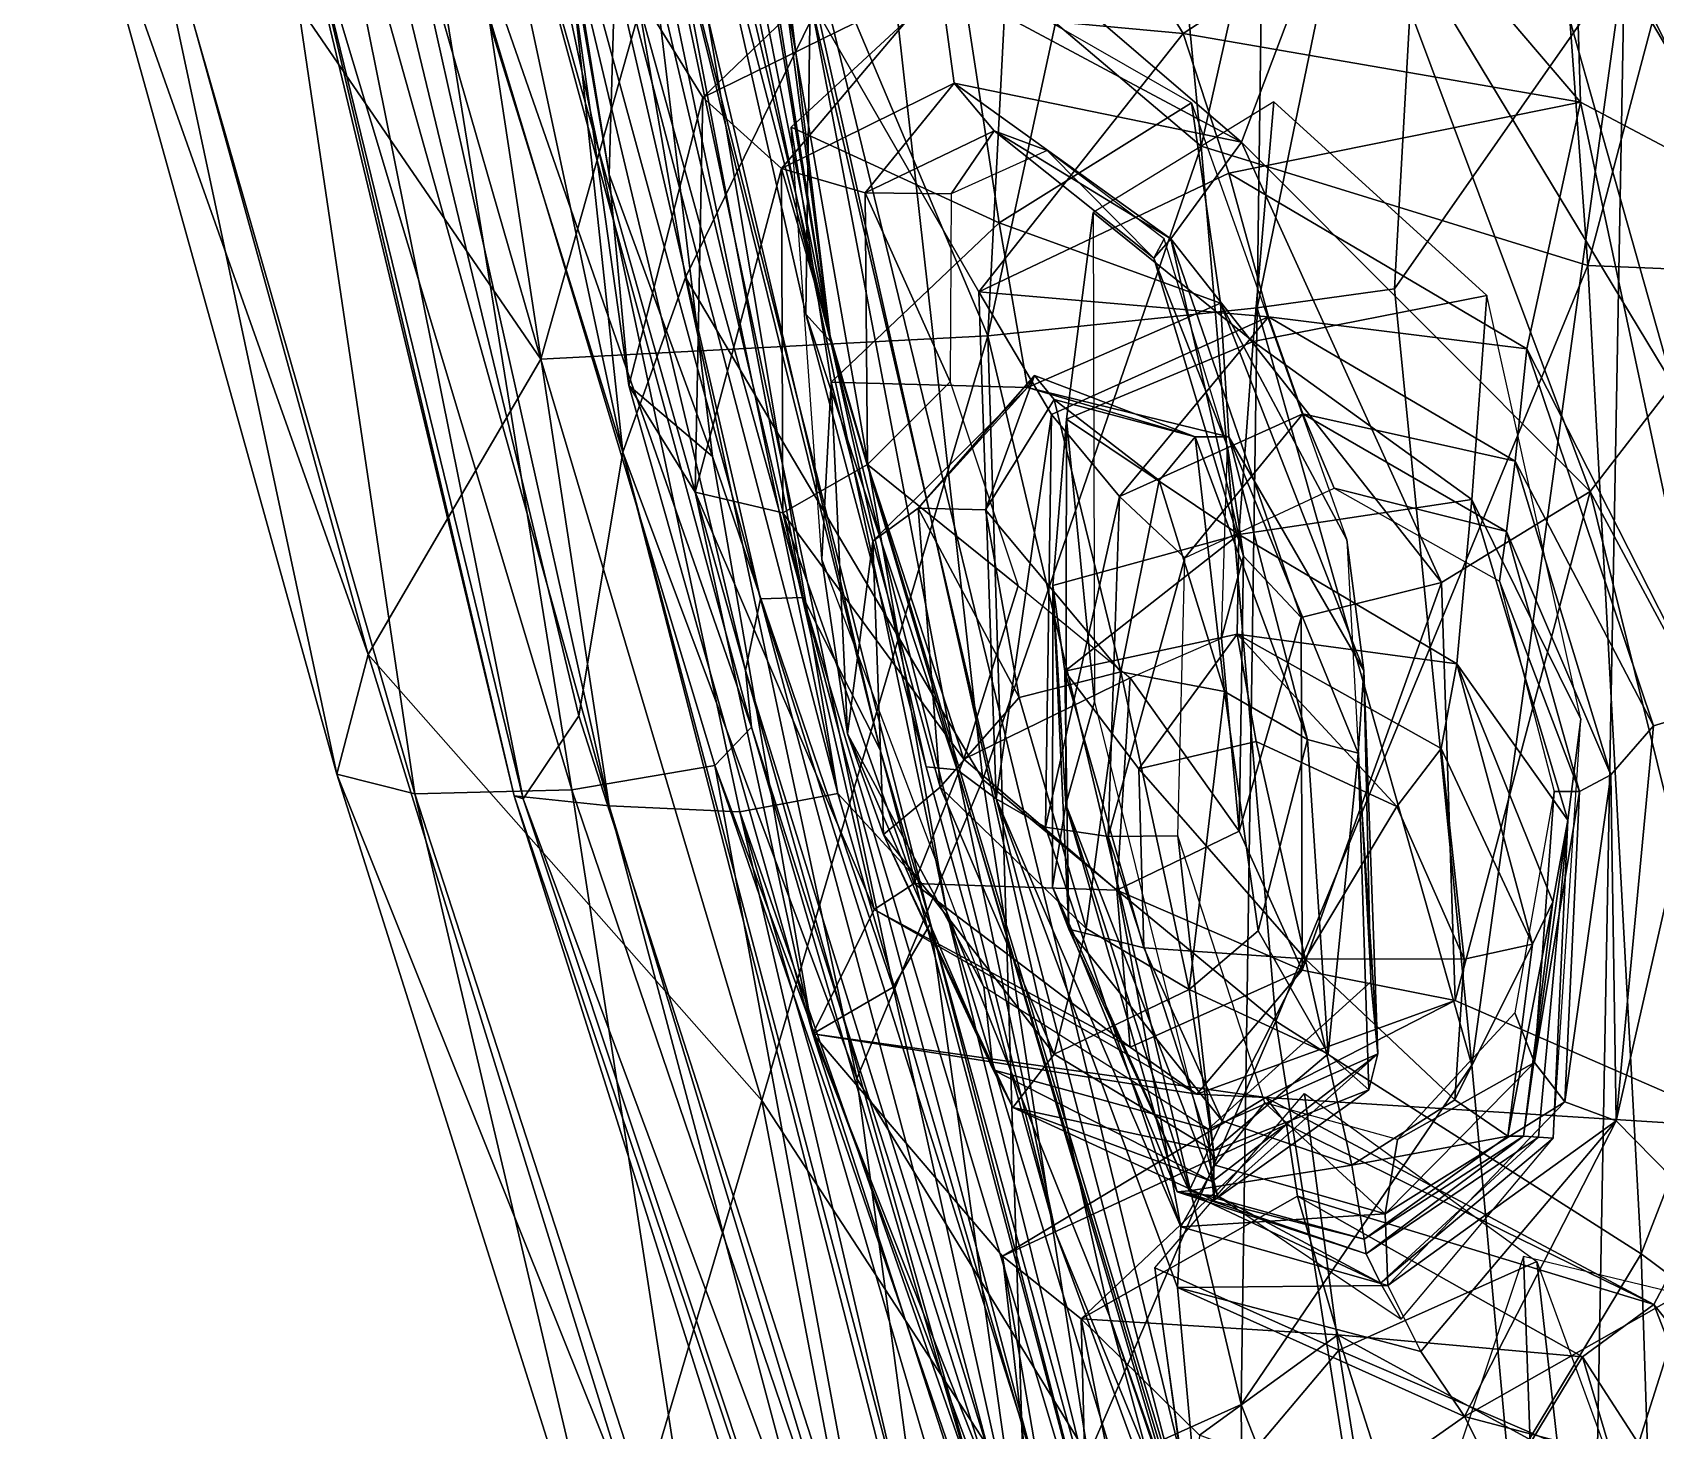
# Model space of a CAD drawing. Extents: x -76 to 76, y -20 to 79.
# Drawn here: x -0.893 to -0.298, y -18.351 to -17.838 of the extents above; entities that cross this region are included whole.
import ezdxf

# ---------------------------------------------------------------- set-up
doc = ezdxf.new("R2010")
doc.units = 0

msp = doc.modelspace()

# ---------------------------------------------------------------- linework, layer by layer
for points in [[(-0.74654, -16.83676, 25.42612), (-0.73336, -16.85338, 25.43403), (-0.60054, -17.95145, 25.36654)], [(-0.71806, -17.24264, 25.44627), (-0.74654, -16.83676, 25.42612), (-0.60054, -17.95145, 25.36654)], [(-0.6546, -17.61019, 25.53003), (-0.60054, -17.95145, 25.36654), (-0.73336, -16.85338, 25.43403)], [(-0.71633, -17.36827, 25.49689), (-0.71806, -17.24264, 25.44627), (-0.60054, -17.95145, 25.36654)], [(-0.59793, -18.11714, 25.66612), (-0.76294, -17.32333, 25.74023), (-0.80102, -17.34014, 25.74093)], [(-0.76294, -17.32333, 25.74023), (-0.59793, -18.11714, 25.66612), (-0.72058, -17.38614, 25.68214)], [(-0.85417, -17.35131, 25.69879), (-0.68175, -18.12168, 25.62743), (-0.80102, -17.34014, 25.74093)], [(-0.68175, -18.12168, 25.62743), (-0.63381, -18.12382, 25.66545), (-0.80102, -17.34014, 25.74093)], [(-0.63381, -18.12382, 25.66545), (-0.59793, -18.11714, 25.66612), (-0.80102, -17.34014, 25.74093)], [(-0.68175, -18.12168, 25.62743), (-0.85417, -17.35131, 25.69879), (-0.89327, -17.36764, 25.62795)], [(-0.63961, -17.71992, 26.43164), (-0.54287, -17.94925, 26.47017), (-0.5125, -17.36156, 26.6471)], [(-0.43777, -17.46297, 26.73144), (-0.5125, -17.36156, 26.6471), (-0.54287, -17.94925, 26.47017)], [(-0.71661, -18.11795, 25.5647), (-0.89327, -17.36764, 25.62795), (-0.88916, -17.3983, 25.53246)], [(-0.71661, -18.11795, 25.5647), (-0.68175, -18.12168, 25.62743), (-0.89327, -17.36764, 25.62795)], [(-0.67364, -17.64281, 25.49241), (-0.71633, -17.36827, 25.49689), (-0.60054, -17.95145, 25.36654)], [(-0.59793, -18.11714, 25.66612), (-0.55809, -18.16034, 25.62214), (-0.72058, -17.38614, 25.68214)], [(-0.6546, -17.61019, 25.53003), (-0.72058, -17.38614, 25.68214), (-0.55809, -18.16034, 25.62214)], [(-0.30941, -17.81123, 26.84157), (-0.22794, -17.97556, 26.86744), (-0.20357, -17.38516, 27.03666)], [(-0.51165, -17.39292, 25.00135), (-0.46468, -17.87974, 25.02878), (-0.58194, -17.78032, 25.07188)], [(-0.51165, -17.39292, 25.00135), (-0.36005, -17.41498, 24.93953), (-0.46468, -17.87974, 25.02878)], [(-0.71327, -18.11903, 25.48515), (-0.71661, -18.11795, 25.5647), (-0.88916, -17.3983, 25.53246)], [(-0.71327, -18.11903, 25.48515), (-0.88916, -17.3983, 25.53246), (-0.85377, -17.42174, 25.44024)], [(-0.36005, -17.41498, 24.93953), (-0.1854, -17.40444, 24.83019), (-0.32292, -17.92355, 24.99233)], [(-0.1854, -17.40444, 24.83019), (-0.16498, -17.92995, 24.90194), (-0.32292, -17.92355, 24.99233)], [(-0.36005, -17.41498, 24.93953), (-0.32292, -17.92355, 24.99233), (-0.46468, -17.87974, 25.02878)], [(-0.799, -17.42072, 25.40352), (-0.67672, -17.99199, 25.36349), (-0.85377, -17.42174, 25.44024)], [(-0.67672, -17.99199, 25.36349), (-0.69291, -18.0887, 25.40929), (-0.85377, -17.42174, 25.44024)], [(-0.69291, -18.0887, 25.40929), (-0.71327, -18.11903, 25.48515), (-0.85377, -17.42174, 25.44024)], [(-0.67672, -17.99199, 25.36349), (-0.799, -17.42072, 25.40352), (-0.73365, -17.46217, 25.35207)], [(-0.65382, -17.92793, 25.30908), (-0.67672, -17.99199, 25.36349), (-0.73365, -17.46217, 25.35207)], [(-0.65382, -17.92793, 25.30908), (-0.73365, -17.46217, 25.35207), (-0.58194, -17.78032, 25.07188)], [(-0.44417, -17.93905, 26.63523), (-0.43777, -17.46297, 26.73144), (-0.54287, -17.94925, 26.47017)], [(-0.43777, -17.46297, 26.73144), (-0.44417, -17.93905, 26.63523), (-0.37562, -17.60611, 26.82466)], [(-0.30775, -17.54062, 25.50683), (-0.33319, -17.61382, 25.59383), (-0.27985, -17.88778, 25.46818)], [(-0.30775, -17.54062, 25.50683), (-0.27985, -17.88778, 25.46818), (-0.24728, -17.77606, 25.39426)], [(-0.44417, -17.93905, 26.63523), (-0.39375, -17.93203, 26.77458), (-0.37562, -17.60611, 26.82466)], [(-0.30941, -17.81123, 26.84157), (-0.37562, -17.60611, 26.82466), (-0.39375, -17.93203, 26.77458)], [(-0.49827, -18.30881, 25.506), (-0.6546, -17.61019, 25.53003), (-0.55809, -18.16034, 25.62214)], [(-0.49827, -18.30881, 25.506), (-0.44994, -18.45183, 25.40454), (-0.6546, -17.61019, 25.53003)], [(-0.44994, -18.45183, 25.40454), (-0.60054, -17.95145, 25.36654), (-0.6546, -17.61019, 25.53003)], [(-0.3915, -17.78635, 25.61893), (-0.32554, -17.86354, 25.57766), (-0.33319, -17.61382, 25.59383)], [(-0.33319, -17.61382, 25.59383), (-0.32554, -17.86354, 25.57766), (-0.27985, -17.88778, 25.46818)], [(-0.65318, -17.74912, 25.51532), (-0.67364, -17.64281, 25.49241), (-0.60054, -17.95145, 25.36654)], [(-0.16792, -17.64738, 26.45435), (-0.13628, -17.89737, 26.42451), (-0.29961, -17.69572, 26.33011)], [(-0.70679, -17.95788, 26.19688), (-0.78973, -17.67024, 26.21292), (-0.86322, -17.72977, 26.00266)], [(-0.70679, -17.95788, 26.19688), (-0.63961, -17.71992, 26.43164), (-0.78973, -17.67024, 26.21292)], [(-0.70594, -17.7006, 26.15162), (-0.62626, -18.04569, 26.07743), (-0.71796, -17.71017, 26.10473)], [(-0.70594, -17.7006, 26.15162), (-0.69278, -17.69755, 26.18097), (-0.61065, -18.04531, 26.1471)], [(-0.62626, -18.04569, 26.07743), (-0.70594, -17.7006, 26.15162), (-0.61065, -18.04531, 26.1471)], [(-0.61065, -18.04531, 26.1471), (-0.69278, -17.69755, 26.18097), (-0.675, -17.70732, 26.2164)], [(-0.35665, -17.73723, 26.19312), (-0.29961, -17.69572, 26.33011), (-0.24383, -17.92863, 26.31529)], [(-0.13628, -17.89737, 26.42451), (-0.24383, -17.92863, 26.31529), (-0.29961, -17.69572, 26.33011)], [(-0.5824, -18.10107, 26.19025), (-0.675, -17.70732, 26.2164), (-0.67692, -17.71904, 26.1936)], [(-0.5824, -18.10107, 26.19025), (-0.61065, -18.04531, 26.1471), (-0.675, -17.70732, 26.2164)], [(-0.73228, -17.71563, 25.88904), (-0.71796, -17.71017, 26.10473), (-0.63175, -18.07207, 25.98528)], [(-0.62626, -18.04569, 26.07743), (-0.63175, -18.07207, 25.98528), (-0.71796, -17.71017, 26.10473)], [(-0.73228, -17.71563, 25.88904), (-0.62959, -18.09277, 25.84164), (-0.75932, -17.72075, 25.7461)], [(-0.62959, -18.09277, 25.84164), (-0.73228, -17.71563, 25.88904), (-0.63175, -18.07207, 25.98528)], [(-0.70556, -17.74288, 26.11413), (-0.68172, -17.89016, 26.10342), (-0.67692, -17.71904, 26.1936)], [(-0.68172, -17.89016, 26.10342), (-0.64391, -17.99352, 26.12605), (-0.67692, -17.71904, 26.1936)], [(-0.57766, -18.18814, 26.15079), (-0.56393, -18.16487, 26.19341), (-0.67692, -17.71904, 26.1936)], [(-0.56393, -18.16487, 26.19341), (-0.5824, -18.10107, 26.19025), (-0.67692, -17.71904, 26.1936)], [(-0.64391, -17.99352, 26.12605), (-0.57766, -18.18814, 26.15079), (-0.67692, -17.71904, 26.1936)], [(-0.69551, -18.11576, 25.69296), (-0.80941, -17.73659, 25.70259), (-0.75932, -17.72075, 25.7461)], [(-0.62959, -18.09277, 25.84164), (-0.64308, -18.10691, 25.73533), (-0.75932, -17.72075, 25.7461)], [(-0.64308, -18.10691, 25.73533), (-0.69551, -18.11576, 25.69296), (-0.75932, -17.72075, 25.7461)], [(-0.63961, -17.71992, 26.43164), (-0.70679, -17.95788, 26.19688), (-0.54287, -17.94925, 26.47017)], [(-0.77011, -18.06614, 25.96937), (-0.86322, -17.72977, 26.00266), (-0.88103, -17.75314, 25.82549)], [(-0.77011, -18.06614, 25.96937), (-0.70679, -17.95788, 26.19688), (-0.86322, -17.72977, 26.00266)], [(-0.75301, -18.11723, 25.69665), (-0.85811, -17.75115, 25.70783), (-0.80941, -17.73659, 25.70259)], [(-0.69551, -18.11576, 25.69296), (-0.75301, -18.11723, 25.69665), (-0.80941, -17.73659, 25.70259)], [(-0.35665, -17.73723, 26.19312), (-0.29174, -17.96713, 26.186), (-0.40968, -17.77185, 26.06489)], [(-0.29174, -17.96713, 26.186), (-0.35665, -17.73723, 26.19312), (-0.24383, -17.92863, 26.31529)], [(-0.68172, -17.89016, 26.10342), (-0.70556, -17.74288, 26.11413), (-0.70166, -17.77399, 26.0641)], [(-0.65318, -17.74912, 25.51532), (-0.60967, -17.94133, 25.47654), (-0.60812, -17.82574, 25.58043)], [(-0.60967, -17.94133, 25.47654), (-0.65318, -17.74912, 25.51532), (-0.60054, -17.95145, 25.36654)], [(-0.78169, -18.11004, 25.80526), (-0.88103, -17.75314, 25.82549), (-0.85811, -17.75115, 25.70783)], [(-0.78169, -18.11004, 25.80526), (-0.77011, -18.06614, 25.96937), (-0.88103, -17.75314, 25.82549)], [(-0.75301, -18.11723, 25.69665), (-0.78169, -18.11004, 25.80526), (-0.85811, -17.75115, 25.70783)], [(-0.56322, -17.78098, 26.04844), (-0.40968, -17.77185, 26.06489), (-0.44988, -17.87828, 26.04478)], [(-0.44988, -17.87828, 26.04478), (-0.40968, -17.77185, 26.06489), (-0.32197, -18.00636, 26.08055)], [(-0.29174, -17.96713, 26.186), (-0.32197, -18.00636, 26.08055), (-0.40968, -17.77185, 26.06489)], [(-0.67455, -17.96745, 26.06973), (-0.68172, -17.89016, 26.10342), (-0.70166, -17.77399, 26.0641)], [(-0.67455, -17.96745, 26.06973), (-0.70166, -17.77399, 26.0641), (-0.64747, -17.86192, 26.04533)], [(-0.64747, -17.86192, 26.04533), (-0.70166, -17.77399, 26.0641), (-0.56322, -17.78098, 26.04844)], [(-0.54474, -18.11205, 25.10136), (-0.65382, -17.92793, 25.30908), (-0.58194, -17.78032, 25.07188)], [(-0.56044, -17.81905, 26.04589), (-0.64747, -17.86192, 26.04533), (-0.56322, -17.78098, 26.04844)], [(-0.54474, -18.11205, 25.10136), (-0.58194, -17.78032, 25.07188), (-0.46468, -17.87974, 25.02878)], [(-0.56044, -17.81905, 26.04589), (-0.56322, -17.78098, 26.04844), (-0.44988, -17.87828, 26.04478)], [(-0.49053, -17.80706, 25.61292), (-0.47123, -17.83846, 25.59778), (-0.3915, -17.78635, 25.61893)], [(-0.47123, -17.83846, 25.59778), (-0.32554, -17.86354, 25.57766), (-0.3915, -17.78635, 25.61893)], [(-0.47123, -17.83846, 25.59778), (-0.49053, -17.80706, 25.61292), (-0.60812, -17.82574, 25.58043)], [(-0.36542, -18.21675, 26.72461), (-0.30941, -17.81123, 26.84157), (-0.39375, -17.93203, 26.77458)], [(-0.30941, -17.81123, 26.84157), (-0.36542, -18.21675, 26.72461), (-0.32489, -18.65975, 26.68877)], [(-0.22794, -17.97556, 26.86744), (-0.30941, -17.81123, 26.84157), (-0.32489, -18.65975, 26.68877)], [(-0.64747, -17.86192, 26.04533), (-0.56044, -17.81905, 26.04589), (-0.61861, -17.88796, 26.05374)], [(-0.56044, -17.81905, 26.04589), (-0.5553, -17.85667, 26.05401), (-0.61861, -17.88796, 26.05374)], [(-0.55296, -17.81514, 26.14237), (-0.53875, -17.90785, 26.0236), (-0.61502, -17.87271, 26.14639)], [(-0.56044, -17.81905, 26.04589), (-0.44988, -17.87828, 26.04478), (-0.5553, -17.85667, 26.05401)], [(-0.53875, -17.90785, 26.0236), (-0.55296, -17.81514, 26.14237), (-0.46817, -17.86385, 26.13928)], [(-0.55414, -18.10843, 25.52884), (-0.60812, -17.82574, 25.58043), (-0.60967, -17.94133, 25.47654)], [(-0.53988, -18.11909, 25.56659), (-0.54617, -17.9332, 25.5876), (-0.60812, -17.82574, 25.58043)], [(-0.55414, -18.10843, 25.52884), (-0.53988, -18.11909, 25.56659), (-0.60812, -17.82574, 25.58043)], [(-0.47123, -17.83846, 25.59778), (-0.60812, -17.82574, 25.58043), (-0.54617, -17.9332, 25.5876)], [(-0.45449, -17.88967, 25.59145), (-0.47123, -17.83846, 25.59778), (-0.54617, -17.9332, 25.5876)], [(-0.47123, -17.83846, 25.59778), (-0.45449, -17.88967, 25.59145), (-0.32554, -17.86354, 25.57766)], [(-0.65026, -18.00666, 26.04222), (-0.67455, -17.96745, 26.06973), (-0.64747, -17.86192, 26.04533)], [(-0.65026, -18.00666, 26.04222), (-0.64747, -17.86192, 26.04533), (-0.61861, -17.88796, 26.05374)], [(-0.58793, -17.89689, 26.08893), (-0.61861, -17.88796, 26.05374), (-0.5553, -17.85667, 26.05401)], [(-0.5406, -17.87404, 26.08909), (-0.58793, -17.89689, 26.08893), (-0.5553, -17.85667, 26.05401)], [(-0.5406, -17.87404, 26.08909), (-0.5553, -17.85667, 26.05401), (-0.47585, -17.91375, 26.05337)], [(-0.44988, -17.87828, 26.04478), (-0.47585, -17.91375, 26.05337), (-0.5553, -17.85667, 26.05401)], [(-0.45756, -17.93732, 26.02397), (-0.53875, -17.90785, 26.0236), (-0.46817, -17.86385, 26.13928)], [(-0.44556, -17.9514, 25.55508), (-0.43798, -17.86345, 25.44496), (-0.50432, -17.90403, 25.44134)], [(-0.45756, -17.93732, 26.02397), (-0.46817, -17.86385, 26.13928), (-0.41128, -18.02414, 26.13961)], [(-0.45449, -17.88967, 25.59145), (-0.34523, -17.95411, 25.58243), (-0.32554, -17.86354, 25.57766)], [(-0.43798, -17.86345, 25.44496), (-0.44556, -17.9514, 25.55508), (-0.35998, -17.9345, 25.43792)], [(-0.2782, -18.08609, 25.52594), (-0.32554, -17.86354, 25.57766), (-0.34523, -17.95411, 25.58243)], [(-0.27985, -17.88778, 25.46818), (-0.32554, -17.86354, 25.57766), (-0.2782, -18.08609, 25.52594)], [(-0.53875, -17.90785, 26.0236), (-0.60042, -17.9663, 26.03485), (-0.61502, -17.87271, 26.14639)], [(-0.60374, -18.03124, 26.14888), (-0.61502, -17.87271, 26.14639), (-0.60042, -17.9663, 26.03485)], [(-0.58793, -17.89689, 26.08893), (-0.5406, -17.87404, 26.08909), (-0.55636, -17.89726, 26.13751)], [(-0.5406, -17.87404, 26.08909), (-0.52113, -17.88128, 26.13765), (-0.55636, -17.89726, 26.13751)], [(-0.5406, -17.87404, 26.08909), (-0.48202, -17.92081, 26.08868), (-0.52113, -17.88128, 26.13765)], [(-0.48202, -17.92081, 26.08868), (-0.5406, -17.87404, 26.08909), (-0.47585, -17.91375, 26.05337)], [(-0.43734, -18.20059, 25.05395), (-0.54474, -18.11205, 25.10136), (-0.46468, -17.87974, 25.02878)], [(-0.44988, -17.87828, 26.04478), (-0.37649, -18.0398, 26.04283), (-0.47585, -17.91375, 26.05337)], [(-0.43734, -18.20059, 25.05395), (-0.46468, -17.87974, 25.02878), (-0.32292, -17.92355, 24.99233)], [(-0.37649, -18.0398, 26.04283), (-0.44988, -17.87828, 26.04478), (-0.32197, -18.00636, 26.08055)], [(-0.48202, -17.92081, 26.08868), (-0.4783, -17.91366, 26.13735), (-0.52113, -17.88128, 26.13765)], [(-0.68172, -17.89016, 26.10342), (-0.67455, -17.96745, 26.06973), (-0.64391, -17.99352, 26.12605)], [(-0.61805, -18.01423, 26.05219), (-0.65026, -18.00666, 26.04222), (-0.61861, -17.88796, 26.05374)], [(-0.58709, -17.99649, 26.08805), (-0.61805, -18.01423, 26.05219), (-0.61861, -17.88796, 26.05374)], [(-0.58793, -17.89689, 26.08893), (-0.58709, -17.99649, 26.08805), (-0.61861, -17.88796, 26.05374)], [(-0.45449, -17.88967, 25.59145), (-0.54617, -17.9332, 25.5876), (-0.44, -17.94229, 25.57226)], [(-0.45449, -17.88967, 25.59145), (-0.44, -17.94229, 25.57226), (-0.34523, -17.95411, 25.58243)], [(-0.58709, -17.99649, 26.08805), (-0.58793, -17.89689, 26.08893), (-0.55677, -17.96612, 26.13686)], [(-0.58793, -17.89689, 26.08893), (-0.55636, -17.89726, 26.13751), (-0.55677, -17.96612, 26.13686)], [(-0.51407, -17.97981, 25.54473), (-0.44556, -17.9514, 25.55508), (-0.50432, -17.90403, 25.44134)], [(-0.51407, -17.97981, 25.54473), (-0.50432, -17.90403, 25.44134), (-0.50382, -18.08357, 25.42489)], [(-0.53875, -17.90785, 26.0236), (-0.52841, -17.96822, 25.92254), (-0.60042, -17.9663, 26.03485)], [(-0.53875, -17.90785, 26.0236), (-0.45756, -17.93732, 26.02397), (-0.52841, -17.96822, 25.92254)], [(-0.45506, -17.98987, 26.13668), (-0.4783, -17.91366, 26.13735), (-0.48202, -17.92081, 26.08868)], [(-0.44911, -18.0301, 26.08783), (-0.48202, -17.92081, 26.08868), (-0.47585, -17.91375, 26.05337)], [(-0.37649, -18.0398, 26.04283), (-0.42797, -18.05264, 26.05216), (-0.47585, -17.91375, 26.05337)], [(-0.42797, -18.05264, 26.05216), (-0.44911, -18.0301, 26.08783), (-0.47585, -17.91375, 26.05337)], [(-0.44911, -18.0301, 26.08783), (-0.45506, -17.98987, 26.13668), (-0.48202, -17.92081, 26.08868)], [(-0.30329, -18.28598, 25.02199), (-0.43734, -18.20059, 25.05395), (-0.32292, -17.92355, 24.99233)], [(-0.30329, -18.28598, 25.02199), (-0.32292, -17.92355, 24.99233), (-0.16498, -17.92995, 24.90194)], [(-0.67672, -17.99199, 25.36349), (-0.65382, -17.92793, 25.30908), (-0.59092, -18.22168, 25.27115)], [(-0.65382, -17.92793, 25.30908), (-0.54474, -18.11205, 25.10136), (-0.59092, -18.22168, 25.27115)], [(-0.54617, -17.9332, 25.5876), (-0.53988, -18.11909, 25.56659), (-0.51956, -17.97813, 25.57191)], [(-0.54617, -17.9332, 25.5876), (-0.51956, -17.97813, 25.57191), (-0.44, -17.94229, 25.57226)], [(-0.36542, -18.21675, 26.72461), (-0.39375, -17.93203, 26.77458), (-0.44417, -17.93905, 26.63523)], [(-0.15475, -18.39662, 24.98203), (-0.30329, -18.28598, 25.02199), (-0.16498, -17.92995, 24.90194)], [(-0.45006, -18.34124, 26.56554), (-0.44417, -17.93905, 26.63523), (-0.54287, -17.94925, 26.47017)], [(-0.45756, -17.93732, 26.02397), (-0.45457, -17.98631, 25.92496), (-0.52841, -17.96822, 25.92254)], [(-0.40508, -18.07204, 26.04069), (-0.45756, -17.93732, 26.02397), (-0.41128, -18.02414, 26.13961)], [(-0.45756, -17.93732, 26.02397), (-0.40508, -18.07204, 26.04069), (-0.45457, -17.98631, 25.92496)], [(-0.45006, -18.34124, 26.56554), (-0.36542, -18.21675, 26.72461), (-0.44417, -17.93905, 26.63523)], [(-0.44556, -17.9514, 25.55508), (-0.36538, -18.00931, 25.54609), (-0.35998, -17.9345, 25.43792)], [(-0.3255, -18.08983, 25.4224), (-0.35998, -17.9345, 25.43792), (-0.36538, -18.00931, 25.54609)], [(-0.56554, -18.10733, 25.46937), (-0.55414, -18.10843, 25.52884), (-0.60967, -17.94133, 25.47654)], [(-0.56554, -18.10733, 25.46937), (-0.60967, -17.94133, 25.47654), (-0.60054, -17.95145, 25.36654)], [(-0.44, -17.94229, 25.57226), (-0.51956, -17.97813, 25.57191), (-0.49468, -18.00815, 25.51724)], [(-0.42745, -17.97794, 25.51852), (-0.44, -17.94229, 25.57226), (-0.49468, -18.00815, 25.51724)], [(-0.44, -17.94229, 25.57226), (-0.34949, -17.99524, 25.56622), (-0.34523, -17.95411, 25.58243)], [(-0.44, -17.94229, 25.57226), (-0.42745, -17.97794, 25.51852), (-0.34949, -17.99524, 25.56622)], [(-0.70679, -17.95788, 26.19688), (-0.62573, -18.22968, 26.17946), (-0.54287, -17.94925, 26.47017)], [(-0.52961, -18.37698, 26.39139), (-0.54287, -17.94925, 26.47017), (-0.62573, -18.22968, 26.17946)], [(-0.44453, -18.47907, 25.40726), (-0.51804, -18.27815, 25.42042), (-0.60054, -17.95145, 25.36654)], [(-0.44994, -18.45183, 25.40454), (-0.44453, -18.47907, 25.40726), (-0.60054, -17.95145, 25.36654)], [(-0.51804, -18.27815, 25.42042), (-0.56554, -18.10733, 25.46937), (-0.60054, -17.95145, 25.36654)], [(-0.52961, -18.37698, 26.39139), (-0.45006, -18.34124, 26.56554), (-0.54287, -17.94925, 26.47017)], [(-0.44556, -17.9514, 25.55508), (-0.51407, -17.97981, 25.54473), (-0.45083, -18.02219, 25.65958)], [(-0.44556, -17.9514, 25.55508), (-0.45083, -18.02219, 25.65958), (-0.36538, -18.00931, 25.54609)], [(-0.29875, -18.09233, 25.56601), (-0.34523, -17.95411, 25.58243), (-0.34949, -17.99524, 25.56622)], [(-0.29875, -18.09233, 25.56601), (-0.2782, -18.08609, 25.52594), (-0.34523, -17.95411, 25.58243)], [(-0.70679, -17.95788, 26.19688), (-0.77011, -18.06614, 25.96937), (-0.62573, -18.22968, 26.17946)], [(-0.67455, -17.96745, 26.06973), (-0.60705, -18.20528, 26.05741), (-0.64391, -17.99352, 26.12605)], [(-0.67455, -17.96745, 26.06973), (-0.65026, -18.00666, 26.04222), (-0.60705, -18.20528, 26.05741)], [(-0.59436, -18.0953, 26.05297), (-0.60374, -18.03124, 26.14888), (-0.60042, -17.9663, 26.03485)], [(-0.59436, -18.0953, 26.05297), (-0.60042, -17.9663, 26.03485), (-0.58512, -18.02464, 25.93834)], [(-0.52841, -17.96822, 25.92254), (-0.58512, -18.02464, 25.93834), (-0.60042, -17.9663, 26.03485)], [(-0.58709, -17.99649, 26.08805), (-0.55677, -17.96612, 26.13686), (-0.53175, -18.04092, 26.13617)], [(-0.56841, -18.01252, 25.8719), (-0.58512, -18.02464, 25.93834), (-0.52841, -17.96822, 25.92254)], [(-0.52583, -17.96389, 25.85689), (-0.56841, -18.01252, 25.8719), (-0.52841, -17.96822, 25.92254)], [(-0.56841, -18.01252, 25.8719), (-0.52583, -17.96389, 25.85689), (-0.54372, -18.01306, 25.84548)], [(-0.52583, -17.96389, 25.85689), (-0.51854, -17.97269, 25.82644), (-0.54372, -18.01306, 25.84548)], [(-0.52583, -17.96389, 25.85689), (-0.52841, -17.96822, 25.92254), (-0.46683, -17.98634, 25.85853)], [(-0.52841, -17.96822, 25.92254), (-0.45457, -17.98631, 25.92496), (-0.46683, -17.98634, 25.85853)], [(-0.52583, -17.96389, 25.85689), (-0.46683, -17.98634, 25.85853), (-0.51854, -17.97269, 25.82644)], [(-0.29174, -17.96713, 26.186), (-0.22205, -18.19248, 26.18061), (-0.32197, -18.00636, 26.08055)], [(-0.51854, -17.97269, 25.82644), (-0.49408, -18.07246, 25.831), (-0.54372, -18.01306, 25.84548)], [(-0.49408, -18.07246, 25.831), (-0.51854, -17.97269, 25.82644), (-0.48005, -18.00239, 25.83712)], [(-0.46683, -17.98634, 25.85853), (-0.48005, -18.00239, 25.83712), (-0.51854, -17.97269, 25.82644)], [(-0.53988, -18.11909, 25.56659), (-0.52174, -18.12949, 25.55997), (-0.51956, -17.97813, 25.57191)], [(-0.49468, -18.00815, 25.51724), (-0.51956, -17.97813, 25.57191), (-0.52174, -18.12949, 25.55997)], [(-0.51407, -17.97981, 25.54473), (-0.51911, -18.04081, 25.64359), (-0.45083, -18.02219, 25.65958)], [(-0.51407, -17.97981, 25.54473), (-0.5143, -18.12114, 25.51573), (-0.51911, -18.04081, 25.64359)], [(-0.5143, -18.12114, 25.51573), (-0.51407, -17.97981, 25.54473), (-0.50382, -18.08357, 25.42489)], [(-0.42745, -17.97794, 25.51852), (-0.49468, -18.00815, 25.51724), (-0.47066, -18.03069, 25.44309)], [(-0.41587, -18.00511, 25.44751), (-0.42745, -17.97794, 25.51852), (-0.47066, -18.03069, 25.44309)], [(-0.42745, -17.97794, 25.51852), (-0.35266, -18.02107, 25.51355), (-0.34949, -17.99524, 25.56622)], [(-0.42745, -17.97794, 25.51852), (-0.41587, -18.00511, 25.44751), (-0.35266, -18.02107, 25.51355)], [(-0.22794, -17.97556, 26.86744), (-0.32489, -18.65975, 26.68877), (0.00115, -18.64204, 26.75515)], [(-0.45614, -18.07977, 25.84145), (-0.48005, -18.00239, 25.83712), (-0.46683, -17.98634, 25.85853)], [(-0.42565, -18.0973, 25.88367), (-0.46683, -17.98634, 25.85853), (-0.45457, -17.98631, 25.92496)], [(-0.42565, -18.0973, 25.88367), (-0.45614, -18.07977, 25.84145), (-0.46683, -17.98634, 25.85853)], [(-0.40508, -18.07204, 26.04069), (-0.40712, -18.1023, 25.95198), (-0.45457, -17.98631, 25.92496)], [(-0.40712, -18.1023, 25.95198), (-0.42565, -18.0973, 25.88367), (-0.45457, -17.98631, 25.92496)], [(-0.69291, -18.0887, 25.40929), (-0.67672, -17.99199, 25.36349), (-0.48867, -18.72349, 25.36716)], [(-0.67672, -17.99199, 25.36349), (-0.56511, -18.41311, 25.31474), (-0.48867, -18.72349, 25.36716)], [(-0.56511, -18.41311, 25.31474), (-0.67672, -17.99199, 25.36349), (-0.59092, -18.22168, 25.27115)], [(-0.45506, -17.98987, 26.13668), (-0.44911, -18.0301, 26.08783), (-0.45725, -18.06013, 26.13605)], [(-0.57766, -18.18814, 26.15079), (-0.64391, -17.99352, 26.12605), (-0.60705, -18.20528, 26.05741)], [(-0.58709, -17.99649, 26.08805), (-0.55175, -18.1045, 26.08712), (-0.61805, -18.01423, 26.05219)], [(-0.55175, -18.1045, 26.08712), (-0.58709, -17.99649, 26.08805), (-0.53175, -18.04092, 26.13617)], [(-0.31447, -18.11034, 25.559), (-0.34949, -17.99524, 25.56622), (-0.35266, -18.02107, 25.51355)], [(-0.31447, -18.11034, 25.559), (-0.29875, -18.09233, 25.56601), (-0.34949, -17.99524, 25.56622)], [(-0.45614, -18.07977, 25.84145), (-0.49408, -18.07246, 25.831), (-0.48005, -18.00239, 25.83712)], [(-0.41587, -18.00511, 25.44751), (-0.35527, -18.03925, 25.44263), (-0.35266, -18.02107, 25.51355)], [(-0.65026, -18.00666, 26.04222), (-0.58461, -18.15969, 26.03926), (-0.60705, -18.20528, 26.05741)], [(-0.65026, -18.00666, 26.04222), (-0.61805, -18.01423, 26.05219), (-0.58461, -18.15969, 26.03926)], [(-0.49873, -18.13289, 25.50628), (-0.49468, -18.00815, 25.51724), (-0.52174, -18.12949, 25.55997)], [(-0.49468, -18.00815, 25.51724), (-0.49873, -18.13289, 25.50628), (-0.47066, -18.03069, 25.44309)], [(-0.45083, -18.02219, 25.65958), (-0.3709, -18.06952, 25.64792), (-0.36538, -18.00931, 25.54609)], [(-0.37649, -18.0398, 26.04283), (-0.32197, -18.00636, 26.08055), (-0.37155, -18.19304, 26.04074)], [(-0.32197, -18.00636, 26.08055), (-0.26437, -18.23971, 26.05803), (-0.37155, -18.19304, 26.04074)], [(-0.33017, -18.12695, 25.51704), (-0.36538, -18.00931, 25.54609), (-0.3709, -18.06952, 25.64792)], [(-0.33017, -18.12695, 25.51704), (-0.3255, -18.08983, 25.4224), (-0.36538, -18.00931, 25.54609)], [(-0.22205, -18.19248, 26.18061), (-0.26437, -18.23971, 26.05803), (-0.32197, -18.00636, 26.08055)], [(-0.61805, -18.01423, 26.05219), (-0.56997, -18.15009, 26.05063), (-0.58461, -18.15969, 26.03926)], [(-0.55175, -18.1045, 26.08712), (-0.56997, -18.15009, 26.05063), (-0.61805, -18.01423, 26.05219)], [(-0.56841, -18.01252, 25.8719), (-0.56036, -18.11482, 25.89675), (-0.58512, -18.02464, 25.93834)], [(-0.56036, -18.11482, 25.89675), (-0.56841, -18.01252, 25.8719), (-0.53148, -18.08195, 25.85015)], [(-0.56841, -18.01252, 25.8719), (-0.54372, -18.01306, 25.84548), (-0.53148, -18.08195, 25.85015)], [(-0.49408, -18.07246, 25.831), (-0.53148, -18.08195, 25.85015), (-0.54372, -18.01306, 25.84548)], [(-0.45083, -18.02219, 25.65958), (-0.51911, -18.04081, 25.64359), (-0.5147, -18.07221, 25.73342)], [(-0.4515, -18.05865, 25.75284), (-0.45083, -18.02219, 25.65958), (-0.5147, -18.07221, 25.73342)], [(-0.45083, -18.02219, 25.65958), (-0.4515, -18.05865, 25.75284), (-0.3709, -18.06952, 25.64792)], [(-0.32592, -18.11636, 25.50575), (-0.35266, -18.02107, 25.51355), (-0.35527, -18.03925, 25.44263)], [(-0.32592, -18.11636, 25.50575), (-0.31447, -18.11034, 25.559), (-0.35266, -18.02107, 25.51355)], [(-0.58117, -18.13221, 25.96596), (-0.59436, -18.0953, 26.05297), (-0.58512, -18.02464, 25.93834)], [(-0.56036, -18.11482, 25.89675), (-0.58117, -18.13221, 25.96596), (-0.58512, -18.02464, 25.93834)], [(-0.40508, -18.07204, 26.04069), (-0.41128, -18.02414, 26.13961), (-0.40249, -18.1862, 26.14225)], [(-0.60374, -18.03124, 26.14888), (-0.59436, -18.0953, 26.05297), (-0.54435, -18.188, 26.14905)], [(-0.49873, -18.13289, 25.50628), (-0.47328, -18.1327, 25.42844), (-0.47066, -18.03069, 25.44309)], [(-0.44911, -18.0301, 26.08783), (-0.45069, -18.13099, 26.08704), (-0.45725, -18.06013, 26.13605)], [(-0.44911, -18.0301, 26.08783), (-0.42797, -18.05264, 26.05216), (-0.45069, -18.13099, 26.08704)], [(-0.55175, -18.1045, 26.08712), (-0.53175, -18.04092, 26.13617), (-0.4907, -18.0747, 26.13589)], [(-0.5143, -18.12114, 25.51573), (-0.51925, -18.15135, 25.60175), (-0.51911, -18.04081, 25.64359)], [(-0.51925, -18.15135, 25.60175), (-0.51316, -18.16685, 25.67811), (-0.51911, -18.04081, 25.64359)], [(-0.51316, -18.16685, 25.67811), (-0.5147, -18.07221, 25.73342), (-0.51911, -18.04081, 25.64359)], [(-0.42797, -18.05264, 26.05216), (-0.37649, -18.0398, 26.04283), (-0.42762, -18.18193, 26.05096)], [(-0.37649, -18.0398, 26.04283), (-0.37155, -18.19304, 26.04074), (-0.42762, -18.18193, 26.05096)], [(-0.33523, -18.11639, 25.4294), (-0.32592, -18.11636, 25.50575), (-0.35527, -18.03925, 25.44263)], [(-0.62626, -18.04569, 26.07743), (-0.54195, -18.36087, 25.99296), (-0.63175, -18.07207, 25.98528)], [(-0.62626, -18.04569, 26.07743), (-0.61065, -18.04531, 26.1471), (-0.52705, -18.35894, 26.09852)], [(-0.54195, -18.36087, 25.99296), (-0.62626, -18.04569, 26.07743), (-0.52705, -18.35894, 26.09852)], [(-0.5824, -18.10107, 26.19025), (-0.49455, -18.43243, 26.15617), (-0.61065, -18.04531, 26.1471)], [(-0.49455, -18.43243, 26.15617), (-0.52705, -18.35894, 26.09852), (-0.61065, -18.04531, 26.1471)], [(-0.42797, -18.05264, 26.05216), (-0.42762, -18.18193, 26.05096), (-0.45069, -18.13099, 26.08704)], [(-0.4515, -18.05865, 25.75284), (-0.5147, -18.07221, 25.73342), (-0.48758, -18.10808, 25.76331)], [(-0.44445, -18.0981, 25.79741), (-0.4515, -18.05865, 25.75284), (-0.48758, -18.10808, 25.76331)], [(-0.4515, -18.05865, 25.75284), (-0.37664, -18.10057, 25.73708), (-0.3709, -18.06952, 25.64792)], [(-0.4515, -18.05865, 25.75284), (-0.44445, -18.0981, 25.79741), (-0.39288, -18.12193, 25.76769)], [(-0.37664, -18.10057, 25.73708), (-0.4515, -18.05865, 25.75284), (-0.39288, -18.12193, 25.76769)], [(-0.4907, -18.0747, 26.13589), (-0.45725, -18.06013, 26.13605), (-0.45069, -18.13099, 26.08704)], [(-0.77011, -18.06614, 25.96937), (-0.78169, -18.11004, 25.80526), (-0.67159, -18.38409, 25.94211)], [(-0.77011, -18.06614, 25.96937), (-0.67159, -18.38409, 25.94211), (-0.62573, -18.22968, 26.17946)], [(-0.37664, -18.10057, 25.73708), (-0.3432, -18.17235, 25.68685), (-0.3709, -18.06952, 25.64792)], [(-0.3432, -18.17235, 25.68685), (-0.33577, -18.15685, 25.60681), (-0.3709, -18.06952, 25.64792)], [(-0.33577, -18.15685, 25.60681), (-0.33017, -18.12695, 25.51704), (-0.3709, -18.06952, 25.64792)], [(-0.62959, -18.09277, 25.84164), (-0.63175, -18.07207, 25.98528), (-0.53999, -18.39826, 25.87383)], [(-0.54195, -18.36087, 25.99296), (-0.53999, -18.39826, 25.87383), (-0.63175, -18.07207, 25.98528)], [(-0.49559, -18.15256, 26.08679), (-0.55175, -18.1045, 26.08712), (-0.4907, -18.0747, 26.13589)], [(-0.53148, -18.08195, 25.85015), (-0.49408, -18.07246, 25.831), (-0.5069, -18.1666, 25.87592)], [(-0.51316, -18.16685, 25.67811), (-0.4857, -18.17368, 25.73332), (-0.5147, -18.07221, 25.73342)], [(-0.4857, -18.17368, 25.73332), (-0.48758, -18.10808, 25.76331), (-0.5147, -18.07221, 25.73342)], [(-0.49408, -18.07246, 25.831), (-0.46908, -18.18903, 25.86516), (-0.5069, -18.1666, 25.87592)], [(-0.49559, -18.15256, 26.08679), (-0.4907, -18.0747, 26.13589), (-0.45069, -18.13099, 26.08704)], [(-0.49408, -18.07246, 25.831), (-0.45614, -18.07977, 25.84145), (-0.46908, -18.18903, 25.86516)], [(-0.40508, -18.07204, 26.04069), (-0.39992, -18.21258, 26.06048), (-0.40712, -18.1023, 25.95198)], [(-0.39992, -18.21258, 26.06048), (-0.40508, -18.07204, 26.04069), (-0.40249, -18.1862, 26.14225)], [(-0.56036, -18.11482, 25.89675), (-0.53148, -18.08195, 25.85015), (-0.5069, -18.1666, 25.87592)], [(-0.45614, -18.07977, 25.84145), (-0.44373, -18.16753, 25.87072), (-0.46908, -18.18903, 25.86516)], [(-0.45614, -18.07977, 25.84145), (-0.42565, -18.0973, 25.88367), (-0.44373, -18.16753, 25.87072)], [(-0.5143, -18.12114, 25.51573), (-0.50382, -18.08357, 25.42489), (-0.45874, -18.26469, 25.40781)], [(-0.29875, -18.09233, 25.56601), (-0.31255, -18.2372, 25.54944), (-0.2782, -18.08609, 25.52594)], [(-0.31255, -18.2372, 25.54944), (-0.26397, -18.28655, 25.50419), (-0.2782, -18.08609, 25.52594)], [(-0.71327, -18.11903, 25.48515), (-0.69291, -18.0887, 25.40929), (-0.48867, -18.72349, 25.36716)], [(-0.62959, -18.09277, 25.84164), (-0.52191, -18.43291, 25.78997), (-0.64308, -18.10691, 25.73533)], [(-0.52191, -18.43291, 25.78997), (-0.62959, -18.09277, 25.84164), (-0.53999, -18.39826, 25.87383)], [(-0.3255, -18.08983, 25.4224), (-0.33017, -18.12695, 25.51704), (-0.33559, -18.2436, 25.40751)], [(-0.29875, -18.09233, 25.56601), (-0.31447, -18.11034, 25.559), (-0.31255, -18.2372, 25.54944)], [(-0.59436, -18.0953, 26.05297), (-0.54098, -18.21849, 26.06803), (-0.54435, -18.188, 26.14905)], [(-0.59436, -18.0953, 26.05297), (-0.58117, -18.13221, 25.96596), (-0.54098, -18.21849, 26.06803)], [(-0.42655, -18.17783, 25.75584), (-0.44445, -18.0981, 25.79741), (-0.48758, -18.10808, 25.76331)], [(-0.44445, -18.0981, 25.79741), (-0.42655, -18.17783, 25.75584), (-0.39288, -18.12193, 25.76769)], [(-0.42565, -18.0973, 25.88367), (-0.41815, -18.21264, 25.91208), (-0.44373, -18.16753, 25.87072)], [(-0.42565, -18.0973, 25.88367), (-0.40712, -18.1023, 25.95198), (-0.41815, -18.21264, 25.91208)], [(-0.5824, -18.10107, 26.19025), (-0.56393, -18.16487, 26.19341), (-0.49455, -18.43243, 26.15617)], [(-0.55175, -18.1045, 26.08712), (-0.49559, -18.15256, 26.08679), (-0.56997, -18.15009, 26.05063)], [(-0.40712, -18.1023, 25.95198), (-0.40319, -18.22578, 25.98249), (-0.41815, -18.21264, 25.91208)], [(-0.39992, -18.21258, 26.06048), (-0.40319, -18.22578, 25.98249), (-0.40712, -18.1023, 25.95198)], [(-0.37664, -18.10057, 25.73708), (-0.39288, -18.12193, 25.76769), (-0.36821, -18.17786, 25.74169)], [(-0.3432, -18.17235, 25.68685), (-0.37664, -18.10057, 25.73708), (-0.36821, -18.17786, 25.74169)], [(-0.78169, -18.11004, 25.80526), (-0.75301, -18.11723, 25.69665), (-0.67565, -18.44532, 25.79037)], [(-0.78169, -18.11004, 25.80526), (-0.67565, -18.44532, 25.79037), (-0.67159, -18.38409, 25.94211)], [(-0.69551, -18.11576, 25.69296), (-0.64308, -18.10691, 25.73533), (-0.57729, -18.46342, 25.68598)], [(-0.64308, -18.10691, 25.73533), (-0.52268, -18.45731, 25.72854), (-0.57729, -18.46342, 25.68598)], [(-0.52191, -18.43291, 25.78997), (-0.52268, -18.45731, 25.72854), (-0.64308, -18.10691, 25.73533)], [(-0.54474, -18.11205, 25.10136), (-0.50617, -18.36014, 25.13543), (-0.59092, -18.22168, 25.27115)], [(-0.56554, -18.10733, 25.46937), (-0.51804, -18.27815, 25.42042), (-0.55414, -18.10843, 25.52884)], [(-0.53988, -18.11909, 25.56659), (-0.55414, -18.10843, 25.52884), (-0.46297, -18.41219, 25.49231)], [(-0.51804, -18.27815, 25.42042), (-0.46297, -18.41219, 25.49231), (-0.55414, -18.10843, 25.52884)], [(-0.54474, -18.11205, 25.10136), (-0.43734, -18.20059, 25.05395), (-0.50617, -18.36014, 25.13543)], [(-0.4857, -18.17368, 25.73332), (-0.42655, -18.17783, 25.75584), (-0.48758, -18.10808, 25.76331)], [(-0.31447, -18.11034, 25.559), (-0.33127, -18.23022, 25.55201), (-0.31255, -18.2372, 25.54944)], [(-0.31447, -18.11034, 25.559), (-0.32592, -18.11636, 25.50575), (-0.33127, -18.23022, 25.55201)], [(-0.75301, -18.11723, 25.69665), (-0.69551, -18.11576, 25.69296), (-0.64264, -18.45731, 25.6876)], [(-0.75301, -18.11723, 25.69665), (-0.64264, -18.45731, 25.6876), (-0.67565, -18.44532, 25.79037)], [(-0.71327, -18.11903, 25.48515), (-0.49961, -18.76276, 25.45155), (-0.71661, -18.11795, 25.5647)], [(-0.68175, -18.12168, 25.62743), (-0.71661, -18.11795, 25.5647), (-0.50253, -18.79361, 25.51938)], [(-0.49961, -18.76276, 25.45155), (-0.50253, -18.79361, 25.51938), (-0.71661, -18.11795, 25.5647)], [(-0.69551, -18.11576, 25.69296), (-0.57729, -18.46342, 25.68598), (-0.64264, -18.45731, 25.6876)], [(-0.59793, -18.11714, 25.66612), (-0.63381, -18.12382, 25.66545), (-0.40122, -18.79131, 25.61461)], [(-0.59793, -18.11714, 25.66612), (-0.40122, -18.79131, 25.61461), (-0.55809, -18.16034, 25.62214)], [(-0.56036, -18.11482, 25.89675), (-0.51863, -18.21273, 25.91832), (-0.58117, -18.13221, 25.96596)], [(-0.51863, -18.21273, 25.91832), (-0.56036, -18.11482, 25.89675), (-0.5069, -18.1666, 25.87592)], [(-0.33523, -18.11639, 25.4294), (-0.34971, -18.19761, 25.41591), (-0.34239, -18.21578, 25.49809)], [(-0.32592, -18.11636, 25.50575), (-0.34239, -18.21578, 25.49809), (-0.33127, -18.23022, 25.55201)], [(-0.32592, -18.11636, 25.50575), (-0.33523, -18.11639, 25.4294), (-0.34239, -18.21578, 25.49809)], [(-0.49961, -18.76276, 25.45155), (-0.71327, -18.11903, 25.48515), (-0.48867, -18.72349, 25.36716)], [(-0.68175, -18.12168, 25.62743), (-0.47315, -18.81015, 25.57446), (-0.63381, -18.12382, 25.66545)], [(-0.47315, -18.81015, 25.57446), (-0.68175, -18.12168, 25.62743), (-0.50253, -18.79361, 25.51938)], [(-0.63381, -18.12382, 25.66545), (-0.4324, -18.81015, 25.60866), (-0.40122, -18.79131, 25.61461)], [(-0.47315, -18.81015, 25.57446), (-0.4324, -18.81015, 25.60866), (-0.63381, -18.12382, 25.66545)], [(-0.53988, -18.11909, 25.56659), (-0.4733, -18.29833, 25.54572), (-0.4721, -18.27605, 25.54779)], [(-0.4733, -18.29833, 25.54572), (-0.53988, -18.11909, 25.56659), (-0.46297, -18.41219, 25.49231)], [(-0.52174, -18.12949, 25.55997), (-0.53988, -18.11909, 25.56659), (-0.4721, -18.27605, 25.54779)], [(-0.51925, -18.15135, 25.60175), (-0.5143, -18.12114, 25.51573), (-0.47353, -18.26326, 25.56118)], [(-0.5143, -18.12114, 25.51573), (-0.4685, -18.26391, 25.48707), (-0.47353, -18.26326, 25.56118)], [(-0.4685, -18.26391, 25.48707), (-0.5143, -18.12114, 25.51573), (-0.45874, -18.26469, 25.40781)], [(-0.42655, -18.17783, 25.75584), (-0.36821, -18.17786, 25.74169), (-0.39288, -18.12193, 25.76769)], [(-0.49873, -18.13289, 25.50628), (-0.52174, -18.12949, 25.55997), (-0.4721, -18.27605, 25.54779)], [(-0.33017, -18.12695, 25.51704), (-0.33577, -18.15685, 25.60681), (-0.34651, -18.2428, 25.56444)], [(-0.34099, -18.24313, 25.48767), (-0.33017, -18.12695, 25.51704), (-0.34651, -18.2428, 25.56444)], [(-0.33017, -18.12695, 25.51704), (-0.34099, -18.24313, 25.48767), (-0.33559, -18.2436, 25.40751)], [(-0.58117, -18.13221, 25.96596), (-0.5337, -18.2323, 25.99009), (-0.54098, -18.21849, 26.06803)], [(-0.51863, -18.21273, 25.91832), (-0.5337, -18.2323, 25.99009), (-0.58117, -18.13221, 25.96596)], [(-0.49873, -18.13289, 25.50628), (-0.45957, -18.2535, 25.49517), (-0.47328, -18.1327, 25.42844)], [(-0.45957, -18.2535, 25.49517), (-0.49873, -18.13289, 25.50628), (-0.4721, -18.27605, 25.54779)], [(-0.49559, -18.15256, 26.08679), (-0.45069, -18.13099, 26.08704), (-0.42762, -18.18193, 26.05096)], [(-0.45957, -18.2535, 25.49517), (-0.44138, -18.23064, 25.41403), (-0.47328, -18.1327, 25.42844)], [(-0.58461, -18.15969, 26.03926), (-0.56997, -18.15009, 26.05063), (-0.49072, -18.2102, 26.05033)], [(-0.49559, -18.15256, 26.08679), (-0.49072, -18.2102, 26.05033), (-0.56997, -18.15009, 26.05063)], [(-0.51316, -18.16685, 25.67811), (-0.51925, -18.15135, 25.60175), (-0.46913, -18.26287, 25.62499)], [(-0.51925, -18.15135, 25.60175), (-0.47353, -18.26326, 25.56118), (-0.46913, -18.26287, 25.62499)], [(-0.49072, -18.2102, 26.05033), (-0.49559, -18.15256, 26.08679), (-0.42762, -18.18193, 26.05096)], [(-0.58461, -18.15969, 26.03926), (-0.46631, -18.22742, 26.03915), (-0.60705, -18.20528, 26.05741)], [(-0.46631, -18.22742, 26.03915), (-0.58461, -18.15969, 26.03926), (-0.49072, -18.2102, 26.05033)], [(-0.3432, -18.17235, 25.68685), (-0.35225, -18.24275, 25.63444), (-0.33577, -18.15685, 25.60681)], [(-0.35225, -18.24275, 25.63444), (-0.34651, -18.2428, 25.56444), (-0.33577, -18.15685, 25.60681)], [(-0.57766, -18.18814, 26.15079), (-0.53096, -18.39767, 26.11823), (-0.56393, -18.16487, 26.19341)], [(-0.56393, -18.16487, 26.19341), (-0.43967, -18.61659, 26.16798), (-0.49455, -18.43243, 26.15617)], [(-0.53096, -18.39767, 26.11823), (-0.43967, -18.61659, 26.16798), (-0.56393, -18.16487, 26.19341)], [(-0.49827, -18.30881, 25.506), (-0.55809, -18.16034, 25.62214), (-0.36915, -18.78157, 25.5865)], [(-0.40122, -18.79131, 25.61461), (-0.36915, -18.78157, 25.5865), (-0.55809, -18.16034, 25.62214)], [(-0.51863, -18.21273, 25.91832), (-0.5069, -18.1666, 25.87592), (-0.46908, -18.18903, 25.86516)], [(-0.51316, -18.16685, 25.67811), (-0.46913, -18.26287, 25.62499), (-0.45696, -18.2372, 25.6775)], [(-0.4857, -18.17368, 25.73332), (-0.51316, -18.16685, 25.67811), (-0.45696, -18.2372, 25.6775)], [(-0.46908, -18.18903, 25.86516), (-0.44373, -18.16753, 25.87072), (-0.41815, -18.21264, 25.91208)], [(-0.42655, -18.17783, 25.75584), (-0.4857, -18.17368, 25.73332), (-0.45696, -18.2372, 25.6775)], [(-0.40947, -18.25344, 25.67759), (-0.42655, -18.17783, 25.75584), (-0.45696, -18.2372, 25.6775)], [(-0.42655, -18.17783, 25.75584), (-0.40947, -18.25344, 25.67759), (-0.37168, -18.2295, 25.68444)], [(-0.36821, -18.17786, 25.74169), (-0.42655, -18.17783, 25.75584), (-0.37168, -18.2295, 25.68444)], [(-0.3432, -18.17235, 25.68685), (-0.36821, -18.17786, 25.74169), (-0.37168, -18.2295, 25.68444)], [(-0.35225, -18.24275, 25.63444), (-0.3432, -18.17235, 25.68685), (-0.37168, -18.2295, 25.68444)], [(-0.46631, -18.22742, 26.03915), (-0.49072, -18.2102, 26.05033), (-0.42762, -18.18193, 26.05096)], [(-0.37155, -18.19304, 26.04074), (-0.46631, -18.22742, 26.03915), (-0.42762, -18.18193, 26.05096)], [(-0.53096, -18.39767, 26.11823), (-0.57766, -18.18814, 26.15079), (-0.60705, -18.20528, 26.05741)], [(-0.46206, -18.24024, 26.14612), (-0.54435, -18.188, 26.14905), (-0.54098, -18.21849, 26.06803)], [(-0.46018, -18.24823, 25.92353), (-0.51863, -18.21273, 25.91832), (-0.46908, -18.18903, 25.86516)], [(-0.46018, -18.24823, 25.92353), (-0.46908, -18.18903, 25.86516), (-0.41815, -18.21264, 25.91208)], [(-0.39992, -18.21258, 26.06048), (-0.40249, -18.1862, 26.14225), (-0.46206, -18.24024, 26.14612)], [(-0.46631, -18.22742, 26.03915), (-0.37155, -18.19304, 26.04074), (-0.441, -18.22868, 26.0385)], [(-0.37155, -18.19304, 26.04074), (-0.26437, -18.23971, 26.05803), (-0.441, -18.22868, 26.0385)], [(-0.43734, -18.20059, 25.05395), (-0.39881, -18.44414, 25.08779), (-0.50617, -18.36014, 25.13543)], [(-0.43734, -18.20059, 25.05395), (-0.30329, -18.28598, 25.02199), (-0.39881, -18.44414, 25.08779)], [(-0.34239, -18.21578, 25.49809), (-0.34971, -18.19761, 25.41591), (-0.39264, -18.24399, 25.41032)], [(-0.46631, -18.22742, 26.03915), (-0.441, -18.22868, 26.0385), (-0.60705, -18.20528, 26.05741)], [(-0.53096, -18.39767, 26.11823), (-0.60705, -18.20528, 26.05741), (-0.51406, -18.49306, 26.05794)], [(-0.51406, -18.49306, 26.05794), (-0.60705, -18.20528, 26.05741), (-0.53757, -18.28685, 26.03199)], [(-0.53757, -18.28685, 26.03199), (-0.60705, -18.20528, 26.05741), (-0.441, -18.22868, 26.0385)], [(-0.51863, -18.21273, 25.91832), (-0.46018, -18.24823, 25.92353), (-0.5337, -18.2323, 25.99009)], [(-0.46069, -18.25949, 26.07006), (-0.39992, -18.21258, 26.06048), (-0.46206, -18.24024, 26.14612)], [(-0.46069, -18.25949, 26.07006), (-0.45988, -18.2663, 25.9954), (-0.39992, -18.21258, 26.06048)], [(-0.46018, -18.24823, 25.92353), (-0.41815, -18.21264, 25.91208), (-0.40319, -18.22578, 25.98249)], [(-0.45988, -18.2663, 25.9954), (-0.40319, -18.22578, 25.98249), (-0.39992, -18.21258, 26.06048)], [(-0.46069, -18.25949, 26.07006), (-0.46206, -18.24024, 26.14612), (-0.54098, -18.21849, 26.06803)], [(-0.46069, -18.25949, 26.07006), (-0.54098, -18.21849, 26.06803), (-0.5337, -18.2323, 25.99009)], [(-0.36542, -18.21675, 26.72461), (-0.45006, -18.34124, 26.56554), (-0.32489, -18.65975, 26.68877)], [(-0.3972, -18.27132, 25.4935), (-0.34239, -18.21578, 25.49809), (-0.39264, -18.24399, 25.41032)], [(-0.34239, -18.21578, 25.49809), (-0.3972, -18.27132, 25.4935), (-0.33127, -18.23022, 25.55201)], [(-0.56511, -18.41311, 25.31474), (-0.59092, -18.22168, 25.27115), (-0.50617, -18.36014, 25.13543)], [(-0.57037, -18.51901, 26.17401), (-0.62573, -18.22968, 26.17946), (-0.67159, -18.38409, 25.94211)], [(-0.57037, -18.51901, 26.17401), (-0.52961, -18.37698, 26.39139), (-0.62573, -18.22968, 26.17946)], [(-0.43341, -18.23847, 26.03364), (-0.53757, -18.28685, 26.03199), (-0.441, -18.22868, 26.0385)], [(-0.42684, -18.22718, 26.13922), (-0.41423, -18.32124, 26.00415), (-0.48166, -18.29113, 26.14257)], [(-0.45988, -18.2663, 25.9954), (-0.46018, -18.24823, 25.92353), (-0.40319, -18.22578, 25.98249)], [(-0.45957, -18.2535, 25.49517), (-0.3972, -18.27132, 25.4935), (-0.44138, -18.23064, 25.41403)], [(-0.3972, -18.27132, 25.4935), (-0.39264, -18.24399, 25.41032), (-0.44138, -18.23064, 25.41403)], [(-0.43341, -18.23847, 26.03364), (-0.441, -18.22868, 26.0385), (-0.29873, -18.30452, 26.0366)], [(-0.441, -18.22868, 26.0385), (-0.26437, -18.23971, 26.05803), (-0.29873, -18.30452, 26.0366)], [(-0.41423, -18.32124, 26.00415), (-0.42684, -18.22718, 26.13922), (-0.34154, -18.28875, 26.13648)], [(-0.35225, -18.24275, 25.63444), (-0.37168, -18.2295, 25.68444), (-0.40947, -18.25344, 25.67759)], [(-0.3972, -18.27132, 25.4935), (-0.39621, -18.29754, 25.54671), (-0.33127, -18.23022, 25.55201)], [(-0.31255, -18.2372, 25.54944), (-0.33127, -18.23022, 25.55201), (-0.39621, -18.29754, 25.54671)], [(-0.46018, -18.24823, 25.92353), (-0.45988, -18.2663, 25.9954), (-0.5337, -18.2323, 25.99009)], [(-0.45988, -18.2663, 25.9954), (-0.46069, -18.25949, 26.07006), (-0.5337, -18.2323, 25.99009)], [(-0.40947, -18.25344, 25.67759), (-0.45696, -18.2372, 25.6775), (-0.46913, -18.26287, 25.62499)], [(-0.38413, -18.32175, 25.54115), (-0.31255, -18.2372, 25.54944), (-0.39621, -18.29754, 25.54671)], [(-0.38413, -18.32175, 25.54115), (-0.36817, -18.34563, 25.51615), (-0.31255, -18.2372, 25.54944)], [(-0.36817, -18.34563, 25.51615), (-0.26397, -18.28655, 25.50419), (-0.31255, -18.2372, 25.54944)], [(-0.53757, -18.28685, 26.03199), (-0.43341, -18.23847, 26.03364), (-0.50872, -18.3098, 26.04085)], [(-0.43341, -18.23847, 26.03364), (-0.42932, -18.2648, 26.04154), (-0.50872, -18.3098, 26.04085)], [(-0.43341, -18.23847, 26.03364), (-0.29873, -18.30452, 26.0366), (-0.42932, -18.2648, 26.04154)], [(-0.40486, -18.28055, 25.61213), (-0.35225, -18.24275, 25.63444), (-0.40947, -18.25344, 25.67759)], [(-0.35225, -18.24275, 25.63444), (-0.40486, -18.28055, 25.61213), (-0.34651, -18.2428, 25.56444)], [(-0.40486, -18.28055, 25.61213), (-0.40419, -18.28601, 25.54899), (-0.34651, -18.2428, 25.56444)], [(-0.34099, -18.24313, 25.48767), (-0.34651, -18.2428, 25.56444), (-0.40419, -18.28601, 25.54899)], [(-0.39891, -18.29668, 25.4777), (-0.34099, -18.24313, 25.48767), (-0.40419, -18.28601, 25.54899)], [(-0.34099, -18.24313, 25.48767), (-0.39891, -18.29668, 25.4777), (-0.33559, -18.2436, 25.40751)], [(-0.29873, -18.30452, 26.0366), (-0.26437, -18.23971, 26.05803), (-0.19873, -18.42981, 26.08099)], [(-0.39891, -18.29668, 25.4777), (-0.39134, -18.30996, 25.40233), (-0.33559, -18.2436, 25.40751)], [(-0.3972, -18.27132, 25.4935), (-0.45957, -18.2535, 25.49517), (-0.4721, -18.27605, 25.54779)], [(-0.40486, -18.28055, 25.61213), (-0.40947, -18.25344, 25.67759), (-0.46913, -18.26287, 25.62499)], [(-0.42932, -18.2648, 26.04154), (-0.4145, -18.31573, 26.07918), (-0.50872, -18.3098, 26.04085)], [(-0.40486, -18.28055, 25.61213), (-0.46913, -18.26287, 25.62499), (-0.47353, -18.26326, 25.56118)], [(-0.40419, -18.28601, 25.54899), (-0.47353, -18.26326, 25.56118), (-0.4685, -18.26391, 25.48707)], [(-0.40419, -18.28601, 25.54899), (-0.40486, -18.28055, 25.61213), (-0.47353, -18.26326, 25.56118)], [(-0.39891, -18.29668, 25.4777), (-0.4685, -18.26391, 25.48707), (-0.45874, -18.26469, 25.40781)], [(-0.39891, -18.29668, 25.4777), (-0.40419, -18.28601, 25.54899), (-0.4685, -18.26391, 25.48707)], [(-0.39134, -18.30996, 25.40233), (-0.39891, -18.29668, 25.4777), (-0.45874, -18.26469, 25.40781)], [(-0.4145, -18.31573, 26.07918), (-0.42932, -18.2648, 26.04154), (-0.32483, -18.3238, 26.04297)], [(-0.29873, -18.30452, 26.0366), (-0.32483, -18.3238, 26.04297), (-0.42932, -18.2648, 26.04154)], [(-0.39621, -18.29754, 25.54671), (-0.3972, -18.27132, 25.4935), (-0.4721, -18.27605, 25.54779)], [(-0.51804, -18.27815, 25.42042), (-0.44453, -18.47907, 25.40726), (-0.46297, -18.41219, 25.49231)], [(-0.39621, -18.29754, 25.54671), (-0.4721, -18.27605, 25.54779), (-0.4733, -18.29833, 25.54572)], [(-0.50446, -18.47997, 26.03126), (-0.51406, -18.49306, 26.05794), (-0.53757, -18.28685, 26.03199)], [(-0.50446, -18.47997, 26.03126), (-0.53757, -18.28685, 26.03199), (-0.50872, -18.3098, 26.04085)], [(-0.33402, -18.35582, 26.00486), (-0.41423, -18.32124, 26.00415), (-0.34154, -18.28875, 26.13648)], [(-0.30329, -18.28598, 25.02199), (-0.2967, -18.48815, 25.06249), (-0.39881, -18.44414, 25.08779)], [(-0.33994, -18.46808, 25.55383), (-0.34651, -18.28691, 25.40528), (-0.37936, -18.38542, 25.39497)], [(-0.27262, -18.37083, 25.50895), (-0.26397, -18.28655, 25.50419), (-0.36817, -18.34563, 25.51615)], [(-0.34651, -18.28691, 25.40528), (-0.33994, -18.46808, 25.55383), (-0.28704, -18.30127, 25.40529)], [(-0.33402, -18.35582, 26.00486), (-0.34154, -18.28875, 26.13648), (-0.27897, -18.4601, 26.13844)], [(-0.30329, -18.28598, 25.02199), (-0.15475, -18.39662, 24.98203), (-0.2967, -18.48815, 25.06249)], [(-0.41423, -18.32124, 26.00415), (-0.46874, -18.38597, 26.01416), (-0.48166, -18.29113, 26.14257)], [(-0.45281, -18.49636, 26.14243), (-0.48166, -18.29113, 26.14257), (-0.46874, -18.38597, 26.01416)], [(-0.38413, -18.32175, 25.54115), (-0.39621, -18.29754, 25.54671), (-0.4733, -18.29833, 25.54572)], [(-0.38413, -18.32175, 25.54115), (-0.4733, -18.29833, 25.54572), (-0.36817, -18.34563, 25.51615)], [(-0.4733, -18.29833, 25.54572), (-0.46297, -18.41219, 25.49231), (-0.36817, -18.34563, 25.51615)], [(-0.33994, -18.46808, 25.55383), (-0.28163, -18.46109, 25.54268), (-0.28704, -18.30127, 25.40529)], [(-0.29873, -18.30452, 26.0366), (-0.24025, -18.45471, 26.04128), (-0.32483, -18.3238, 26.04297)], [(-0.24025, -18.45471, 26.04128), (-0.29873, -18.30452, 26.0366), (-0.19873, -18.42981, 26.08099)], [(-0.4145, -18.31573, 26.07918), (-0.46533, -18.35247, 26.08093), (-0.50872, -18.3098, 26.04085)], [(-0.47509, -18.48138, 26.04037), (-0.50446, -18.47997, 26.03126), (-0.50872, -18.3098, 26.04085)], [(-0.47509, -18.48138, 26.04037), (-0.50872, -18.3098, 26.04085), (-0.46533, -18.35247, 26.08093)], [(-0.49827, -18.30881, 25.506), (-0.32574, -18.80593, 25.49952), (-0.44994, -18.45183, 25.40454)], [(-0.32574, -18.80593, 25.49952), (-0.49827, -18.30881, 25.506), (-0.36915, -18.78157, 25.5865)], [(-0.4145, -18.31573, 26.07918), (-0.39431, -18.37894, 26.13169), (-0.46533, -18.35247, 26.08093)], [(-0.4145, -18.31573, 26.07918), (-0.34342, -18.35447, 26.07847), (-0.39431, -18.37894, 26.13169)], [(-0.34342, -18.35447, 26.07847), (-0.4145, -18.31573, 26.07918), (-0.32483, -18.3238, 26.04297)], [(-0.41423, -18.32124, 26.00415), (-0.40342, -18.38826, 25.88854), (-0.46874, -18.38597, 26.01416)], [(-0.41423, -18.32124, 26.00415), (-0.33402, -18.35582, 26.00486), (-0.40342, -18.38826, 25.88854)], [(-0.34342, -18.35447, 26.07847), (-0.32483, -18.3238, 26.04297), (-0.28319, -18.46417, 26.04568)], [(-0.24025, -18.45471, 26.04128), (-0.28319, -18.46417, 26.04568), (-0.32483, -18.3238, 26.04297)], [(-0.45006, -18.34124, 26.56554), (-0.52961, -18.37698, 26.39139), (-0.44714, -18.6341, 26.51568)], [(-0.45006, -18.34124, 26.56554), (-0.44714, -18.6341, 26.51568), (-0.32489, -18.65975, 26.68877)], [(-0.35554, -18.37067, 25.5099), (-0.36817, -18.34563, 25.51615), (-0.46297, -18.41219, 25.49231)], [(-0.35554, -18.37067, 25.5099), (-0.27262, -18.37083, 25.50895), (-0.36817, -18.34563, 25.51615)]]:
    msp.add_3dface(points)

doc.saveas('drawing.dxf')
